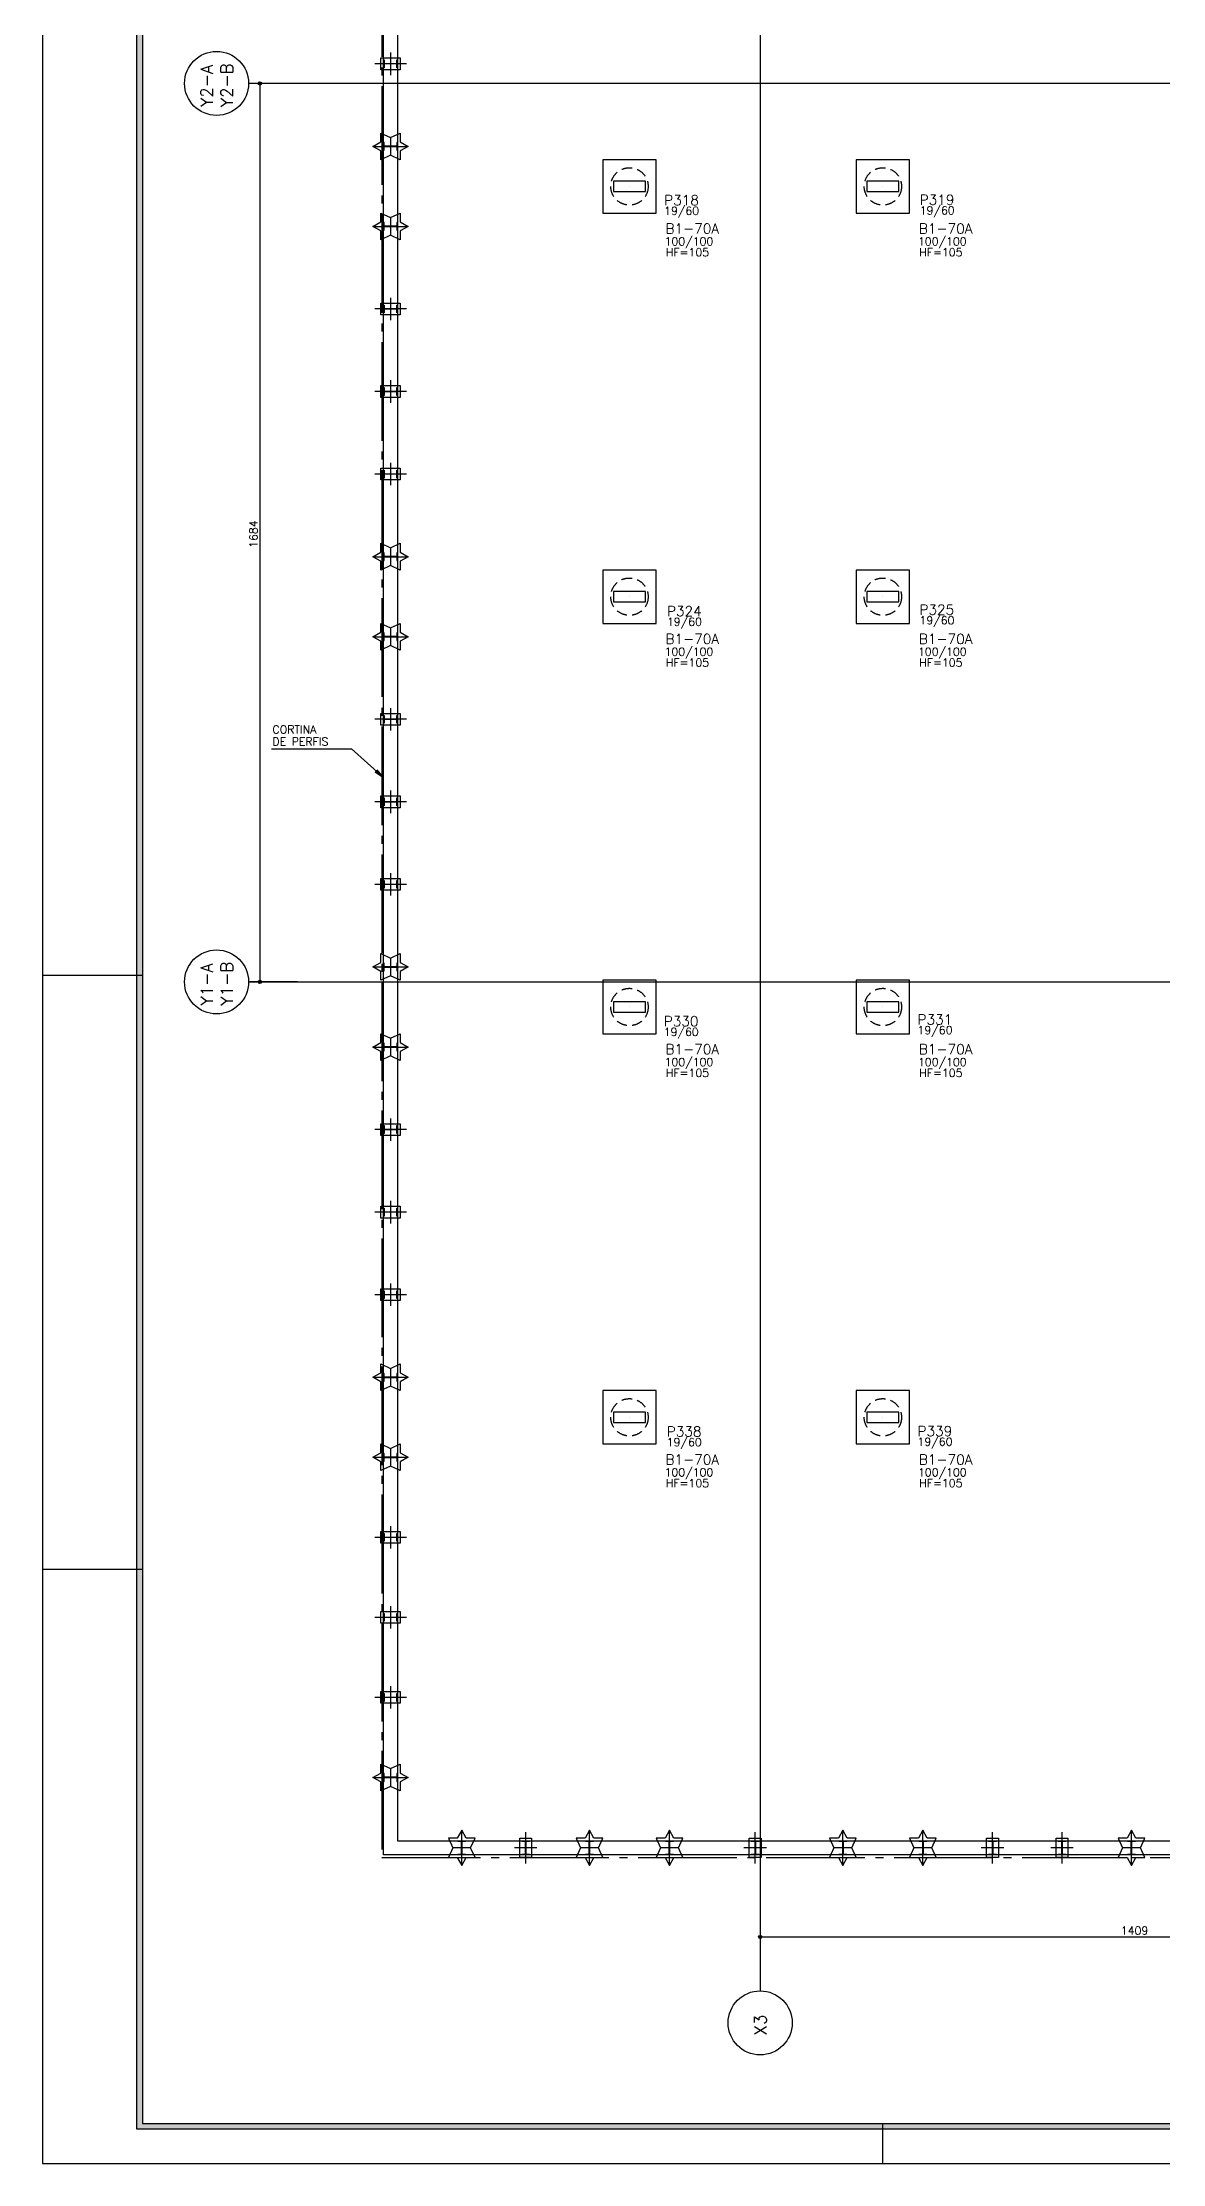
# Model space of a CAD drawing. Extents: x -9640 to 1528, y -572 to 5735.
# Drawn here: x -9640 to -7540, y -572 to 3403 of the extents above; entities that cross this region are included whole.
import ezdxf

# ---------------------------------------------------------------- set-up
doc = ezdxf.new("R2010")
doc.units = 0
doc.header["$LTSCALE"] = 100
doc.header["$MEASUREMENT"] = 0
doc.linetypes.add('ESTILO_TQS_0002', pattern=[0.3, 0.2, -0.1])
doc.linetypes.add('ESTILO_TQS_0004', pattern=[2.4, 1.5, 0.2, 0.15, -0.2, 0.15, -0.2])
doc.layers.get('0').update_dxf_attribs({"color": 245, "linetype": 'CONTINUOUS'})
for name, color, linetype in [('01', 7, 'CONTINUOUS'), ('100', 7, 'CONTINUOUS'), ('12', 7, 'CONTINUOUS'), ('178', 7, 'CONTINUOUS'), ('18', 4, 'CONTINUOUS'), ('2', 5, 'CONTINUOUS'), ('205', 5, 'ESTILO_TQS_0004'), ('210', 7, 'ESTILO_TQS_0002'), ('221', 102, 'CONTINUOUS'), ('242', 7, 'CONTINUOUS'), ('251', 5, 'CONTINUOUS'), ('9', 3, 'CONTINUOUS')]:
    doc.layers.add(name, color=color, linetype=linetype)
doc.styles.get("Standard").update_dxf_attribs({"font": 'ROMANS.SHX'})

# ---------------------------------------------------------------- blocks, each defined once
blk = doc.blocks.new('PERFIL_1', base_point=(-6719.126106, 19.696))
at = {"layer": '178', "linetype": 'Continuous'}
for p, q in [((-6727.459439, 37.795874), (-6719.126106, 53.029334)), ((-6719.126106, 53.029334), (-6710.792773, 37.795874)), ((-6735.792773, 19.696), (-6744.126106, 37.795874)), ((-6744.126106, 37.795874), (-6727.459439, 37.795874)), ((-6744.126106, 1.595874), (-6735.792773, 19.696)), ((-6727.459439, 1.595874), (-6744.126106, 1.595874)), ((-6719.126106, -13.637333), (-6727.459439, 1.595874)), ((-6726.476716, 32.796), (-6726.476716, 31.676)), ((-6711.776716, 32.796), (-6726.476716, 32.796)), ((-6726.476716, 31.676), (-6720.436716, 31.676)), ((-6720.436716, 7.716), (-6726.476716, 7.716)), ((-6726.476716, 7.716), (-6726.476716, 6.596)), ((-6726.476716, 6.596), (-6711.776716, 6.596)), ((-6719.456716, 30.696), (-6719.456716, 8.696)), ((-6710.792773, 1.595874), (-6719.126106, -13.637333)), ((-6718.796716, 8.696), (-6718.796716, 30.696)), ((-6717.816716, 31.676), (-6711.776716, 31.676)), ((-6711.776716, 7.716), (-6717.816716, 7.716)), ((-6711.776716, 31.676), (-6711.776716, 32.796)), ((-6711.776716, 6.596), (-6711.776716, 7.716)), ((-6710.792773, 37.795874), (-6694.126106, 37.795874)), ((-6694.126106, 1.595874), (-6710.792773, 1.595874)), ((-6694.126106, 37.795874), (-6702.459439, 19.696)), ((-6702.459439, 19.696), (-6694.126106, 1.595874))]:
    blk.add_line(p, q, dxfattribs=at)
at = {"layer": '178'}
for p, q in [((-6719.126106, 53.029334), (-6719.126106, -13.637333)), ((-6702.459439, 19.696), (-6735.792773, 19.696))]:
    blk.add_line(p, q, dxfattribs=at)
at = {"layer": '178', "linetype": 'Continuous'}
for centre, start, end in [((-6720.436716, 30.696), 0, 90), ((-6720.436716, 8.696), 270, 0), ((-6717.816716, 30.696), 90, 180), ((-6717.816716, 8.696), 180.000001, 270)]:
    blk.add_arc(centre, 0.98, start, end, dxfattribs=at)
blk = doc.blocks.new('PERFIL_2', base_point=(4774.568046, 4849.683))
at = {"layer": '178'}
for p, q in [((4763.543551, 4867.783), (4785.593551, 4867.783)), ((4763.543552, 4831.583), (4763.543551, 4867.783)), ((4774.568046, 4820.027813), (4774.568046, 4879.327813)), ((4785.593551, 4867.783), (4785.593552, 4831.583)), ((4795.593551, 4849.683), (4753.543551, 4849.683)), ((4785.593552, 4831.583), (4763.543552, 4831.583))]:
    blk.add_line(p, q, dxfattribs=at)
at = {"layer": '178', "linetype": 'Continuous'}
for p, q in [((4767.218047, 4861.663), (4767.218047, 4862.783)), ((4767.218047, 4862.783), (4781.918047, 4862.783)), ((4773.258047, 4861.663), (4767.218047, 4861.663)), ((4774.238047, 4838.683), (4774.238047, 4860.683)), ((4774.898047, 4860.683), (4774.898047, 4838.683)), ((4781.918047, 4861.663), (4775.878047, 4861.663)), ((4781.918047, 4862.783), (4781.918047, 4861.663)), ((4767.218047, 4836.583), (4767.218047, 4837.703)), ((4767.218047, 4837.703), (4773.258047, 4837.703)), ((4781.918047, 4836.583), (4767.218047, 4836.583)), ((4775.878047, 4837.703), (4781.918047, 4837.703)), ((4781.918047, 4837.703), (4781.918047, 4836.583))]:
    blk.add_line(p, q, dxfattribs=at)
for centre, start, end in [((4773.258047, 4860.683), 360, 90), ((4775.878047, 4860.683), 90, 179.999999), ((4773.258047, 4838.683), 270, 360), ((4775.878047, 4838.683), 180, 270)]:
    blk.add_arc(centre, 0.98, start, end, dxfattribs=at)

msp = doc.modelspace()

# ---------------------------------------------------------------- linework, layer by layer
for p, q in [((-9639.575601, 1655.409286), (-9452.075601, 1655.409286)), ((-9639.575601, 541.659286), (-9452.075601, 541.659286)), ((-8064.575601, -497.090714), (-8064.575601, -572.090714))]:
    msp.add_line(p, q)
for points in [[(-9639.575601, -572.090714), (1527.924399, -572.090714), (1527.924399, 5735.409286), (-9639.575601, 5735.409286), (-9639.575601, -572.090714)], [(1452.924399, -497.090714), (1452.924399, -507.590714), (-9462.575601, -507.590714), (-9462.575601, 5670.909286), (1452.924399, 5670.909286), (1452.924399, 5660.409286), (-9452.075601, 5660.409286), (-9452.075601, -497.090714), (1452.924399, -497.090714)], [(-9452.075601, -497.090714), (1452.924399, -497.090714), (1452.924399, 5660.409286), (-9452.075601, 5660.409286), (-9452.075601, -497.090714)]]:
    msp.add_lwpolyline(points)
for points in [[(-9452.075601, 5660.409286), (-9462.575601, -507.590714), (-9462.575601, 5670.909286)], [(-9452.075601, 5660.409286), (-9452.075601, -497.090714), (-9462.575601, -507.590714)], [(1452.924399, -507.590714), (-9462.575601, -507.590714), (-9452.075601, -497.090714)], [(1452.924399, -507.590714), (-9452.075601, -497.090714), (1452.924399, -497.090714)]]:
    msp.add_solid(points)
at = {"layer": '01'}
msp.add_lwpolyline([(-8845.77539, 4970.396), (-8973.923768, 4970.396), (-8973.923768, 32.796), (-4232.626021, 32.796), (-4232.626021, 92.655338), (-4100.626021, 93.796), (-4038.748658, 93.795713), (-3819.126021, 94.823616), (-3819.126021, 68.623463), (-4038.626021, 67.596), (-4100.626021, 67.596), (-4206.426021, 66.680956), (-4206.426021, 6.596), (-9000.123768, 6.596), (-9000.123768, 4996.596), (-8845.77539, 4996.596), (-8845.77539, 4970.396)], dxfattribs=at)
at = {"layer": '100'}
msp.add_lwpolyline([(-8845.77539, 4970.396), (-8973.923768, 4970.396), (-8973.923768, 32.796), (-4232.626021, 32.796), (-4232.626021, 92.655338), (-4100.626021, 93.796), (-4038.748658, 93.795713), (-3819.126021, 94.823616), (-3819.126021, 68.623463), (-4038.626021, 67.596), (-4100.626021, 67.596), (-4206.426021, 66.680956), (-4206.426021, 6.596), (-9000.123768, 6.596), (-9000.123768, 4996.596), (-8845.77539, 4996.596), (-8845.77539, 4970.396)], dxfattribs=at)
at = {"layer": '18'}
for p, q in [((-8294.123303, 5249.096126), (-8294.123303, -248.404)), ((-5454.126, 3326.596), (-9253.123768, 3326.596)), ((-9253.123768, 1642.596), (-3819.126021, 1642.596))]:
    msp.add_line(p, q, dxfattribs=at)
for centre in [(-9313.123768, 3326.596), (-9313.123768, 1642.596), (-8294.123303, -308.404)]:
    msp.add_circle(centre, 60, dxfattribs=at)
at = {"layer": '2'}
for points in [[(-8509.126, 3124.096), (-8509.126, 3143.096), (-8569.126, 3143.096), (-8569.126, 3124.096), (-8509.126, 3124.096)], [(-8034.126, 3124.096), (-8034.126, 3143.096), (-8094.126, 3143.096), (-8094.126, 3124.096), (-8034.126, 3124.096)], [(-8509.126, 2355.096), (-8509.126, 2374.096), (-8569.126, 2374.096), (-8569.126, 2355.096), (-8509.126, 2355.096)], [(-8034.126, 2355.096), (-8034.126, 2374.096), (-8094.126, 2374.096), (-8094.126, 2355.096), (-8034.126, 2355.096)], [(-8509.126, 1586.096), (-8509.126, 1605.096), (-8569.126, 1605.096), (-8569.126, 1586.096), (-8509.126, 1586.096)], [(-8034.126, 1586.096), (-8034.126, 1605.096), (-8094.126, 1605.096), (-8094.126, 1586.096), (-8034.126, 1586.096)], [(-8509.126, 817.096), (-8509.126, 836.096), (-8569.126, 836.096), (-8569.126, 817.096), (-8509.126, 817.096)], [(-8034.126, 817.096), (-8034.126, 836.096), (-8094.126, 836.096), (-8094.126, 817.096), (-8034.126, 817.096)]]:
    msp.add_lwpolyline(points, dxfattribs=at)
at = {"layer": '205'}
for p, q in [((-9003.123768, 5001.596), (-9003.123768, 1.596)), ((-9003.123768, 1.596), (-4201.426021, 1.596))]:
    msp.add_line(p, q, dxfattribs=at)
at = {"layer": '210'}
for centre in [(-8539.126, 3133.596), (-8064.126, 3133.596), (-8539.126, 2364.596), (-8064.126, 2364.596), (-8539.126, 1595.596), (-8064.126, 1595.596), (-8539.126, 826.596), (-8064.126, 826.596)]:
    msp.add_circle(centre, 35, dxfattribs=at)
at = {"layer": '221', "color": 11, "linetype": 'Continuous'}
for p, q in [((-9188.879839, 3326.596), (-9250.657554, 3326.596)), ((-9231.907554, 3326.596), (-9231.907554, 1642.596)), ((-9170.129839, 3326.596), (-9170.129839, 3326.596)), ((-9161.649486, 1642.596), (-9250.657554, 1642.596)), ((-9142.899486, 1642.596), (-9142.899486, 1642.596)), ((-8294.123303, -108.403558), (-8294.123303, -108.403558)), ((-8294.123303, -127.153558), (-8294.123303, -166.150597)), ((-8294.123303, -147.400597), (-6885.123768, -147.400597))]:
    msp.add_line(p, q, dxfattribs=at)
msp.add_lwpolyline([(-9209.877773, 2079.476866), (-9060.117514, 2079.476866), (-9000.123768, 2025.589621), (-9015.588979, 2036.191023), (-9000.123768, 2025.589621), (-9012.31817, 2039.832481)], dxfattribs=at)
for centre, radius in [((-9231.907554, 3326.596), 3), ((-9231.907554, 3326.596), 1.5), ((-9231.907554, 1642.596), 3), ((-9231.907554, 1642.596), 1.5), ((-8294.123303, -147.400597), 3), ((-8294.123303, -147.400597), 1.5)]:
    msp.add_circle(centre, radius, dxfattribs=at)
at = {"layer": '242'}
for p, q in [((-8539.126, 3133.596), (-8539.126, 3133.596)), ((-8064.126, 3133.596), (-8064.126, 3133.596)), ((-8539.126, 2364.596), (-8539.126, 2364.596)), ((-8064.126, 2364.596), (-8064.126, 2364.596)), ((-8539.126, 1595.596), (-8539.126, 1595.596)), ((-8064.126, 1595.596), (-8064.126, 1595.596)), ((-8539.126, 826.596), (-8539.126, 826.596)), ((-8064.126, 826.596), (-8064.126, 826.596))]:
    msp.add_line(p, q, dxfattribs=at)
at = {"layer": '251', "linetype": 'Continuous'}
for points in [[(-8489.126, 3183.596), (-8589.126, 3183.596), (-8589.126, 3083.596), (-8489.126, 3083.596), (-8489.126, 3183.596)], [(-8014.126, 3183.596), (-8114.126, 3183.596), (-8114.126, 3083.596), (-8014.126, 3083.596), (-8014.126, 3183.596)], [(-8489.126, 2414.596), (-8589.126, 2414.596), (-8589.126, 2314.596), (-8489.126, 2314.596), (-8489.126, 2414.596)], [(-8014.126, 2414.596), (-8114.126, 2414.596), (-8114.126, 2314.596), (-8014.126, 2314.596), (-8014.126, 2414.596)], [(-8489.126, 1645.596), (-8589.126, 1645.596), (-8589.126, 1545.596), (-8489.126, 1545.596), (-8489.126, 1645.596)], [(-8014.126, 1645.596), (-8114.126, 1645.596), (-8114.126, 1545.596), (-8014.126, 1545.596), (-8014.126, 1645.596)], [(-8489.126, 876.596), (-8589.126, 876.596), (-8589.126, 776.596), (-8489.126, 776.596), (-8489.126, 876.596)], [(-8014.126, 876.596), (-8114.126, 876.596), (-8114.126, 776.596), (-8014.126, 776.596), (-8014.126, 876.596)]]:
    msp.add_lwpolyline(points, dxfattribs=at)

# ---------------------------------------------------------------- block references
at = {"layer": '178', "rotation": 90}
for name, p in [('PERFIL_2', (-8987.023767, 3363.346)), ('PERFIL_1', (-8987.023767, 3208.596611)), ('PERFIL_1', (-8987.023767, 3058.596611)), ('PERFIL_2', (-8987.023767, 2903.846)), ('PERFIL_2', (-8987.023767, 2749.096)), ('PERFIL_2', (-8987.023767, 2594.346)), ('PERFIL_1', (-8987.023767, 2439.596611)), ('PERFIL_1', (-8987.023767, 2289.596611)), ('PERFIL_2', (-8987.023767, 2134.846)), ('PERFIL_2', (-8987.023767, 1980.096)), ('PERFIL_2', (-8987.023767, 1825.346)), ('PERFIL_1', (-8987.023767, 1670.596611)), ('PERFIL_1', (-8987.023767, 1520.596611)), ('PERFIL_2', (-8987.023767, 1365.846)), ('PERFIL_2', (-8987.023767, 1211.096)), ('PERFIL_2', (-8987.023767, 1056.346)), ('PERFIL_1', (-8987.023767, 901.596611)), ('PERFIL_1', (-8987.023767, 751.596611)), ('PERFIL_2', (-8987.023767, 601.595415)), ('PERFIL_2', (-8987.023767, 451.595231)), ('PERFIL_2', (-8987.023767, 301.595553)), ('PERFIL_1', (-8987.023767, 151.596611))]:
    msp.add_blockref(name, p, dxfattribs=at)
at = {"layer": '178', "xscale": -1, "rotation": 180}
for p in [(-8853.626, 19.696), (-8614.126717, 19.696), (-8464.126717, 19.696), (-8139.126717, 19.696), (-7989.126106, 19.696), (-7598.126106, 19.696)]:
    msp.add_blockref('PERFIL_1', p, dxfattribs=at)
at = {"layer": '178'}
for p in [(-8733.626127, 19.696), (-8303.459513, 19.696), (-7858.54305, 19.696), (-7728.20992, 19.696)]:
    msp.add_blockref('PERFIL_2', p, dxfattribs=at)

# ---------------------------------------------------------------- texts
at = {"layer": '12', "linetype": 'Continuous'}
for s, p in [('19/60', (-8474.122498, 3080.289435)), ('19/60', (-7995.089675, 3081.096)), ('100/100', (-8473.341139, 3022.910464)), ('100/100', (-7998.341139, 3022.910464)), ('HF=105', (-8470.904303, 3002.620055)), ('HF=105', (-7995.904303, 3002.620055)), ('19/60', (-8468.871762, 2310.144114)), ('19/60', (-7995.529619, 2312.829241)), ('100/100', (-8473.341139, 2253.910464)), ('100/100', (-7998.341139, 2253.910464)), ('HF=105', (-8470.904303, 2233.620055)), ('HF=105', (-7995.904303, 2233.620055)), ('19/60', (-8474.929062, 1541.482871)), ('19/60', (-7999.122498, 1544.709129)), ('100/100', (-8473.341139, 1484.910464)), ('HF=105', (-8470.904303, 1464.620055)), ('100/100', (-7998.341139, 1484.910464)), ('HF=105', (-7995.904303, 1464.620055)), ('19/60', (-8469.28311, 772.482871)), ('19/60', (-7999.195822, 773.362759)), ('100/100', (-8473.341139, 715.910464)), ('100/100', (-7998.341139, 715.910464)), ('HF=105', (-8470.904303, 695.620055)), ('HF=105', (-7995.904303, 695.620055))]:
    msp.add_text(s, height=15, dxfattribs=at).set_placement(p)
at = {"layer": '18'}
for s, p in [('Y2-A', (-9320.341856, 3282.668453)), ('Y2-B', (-9282.68846, 3282.355871)), ('Y1-A', (-9320.341856, 1598.668453)), ('Y1-B', (-9282.68846, 1598.355871)), ('X3', (-8282.347834, -331.651168))]:
    msp.add_text(s, height=22.5, rotation=90, dxfattribs=at).set_placement(p)
at = {"layer": '221', "color": 11, "linetype": 'Continuous'}
msp.add_text('1684', height=15, rotation=90, dxfattribs=at).set_placement((-9236.407554, 2456.096))
for s, p in [('CORTINA', (-9208.339335, 2108.134509)), ('DE PERFIS', (-9208.339335, 2085.634509)), ('1409', (-7618.123535, -142.900597))]:
    msp.add_text(s, height=15, dxfattribs=at).set_placement(p)
at = {"layer": '9', "linetype": 'Continuous'}
for s, p in [('P318', (-8474.122498, 3098.289435)), ('P319', (-7995.089675, 3099.096)), ('P324', (-8468.871762, 2328.144114)), ('P325', (-7995.529619, 2330.829241)), ('P330', (-8474.929062, 1559.482871)), ('P331', (-7999.122498, 1562.709129)), ('P338', (-8469.28311, 790.482871)), ('P339', (-7999.195822, 791.362759))]:
    msp.add_text(s, height=18.75, dxfattribs=at).set_placement(p)
at = {"layer": '9'}
for p in [(-8471.596958, 3045.072427), (-7996.596958, 3045.072427), (-8471.596958, 2276.072427), (-7996.596958, 2276.072427), (-8471.596958, 1507.072427), (-7996.596958, 1507.072427), (-8471.596958, 738.072427), (-7996.596958, 738.072427)]:
    msp.add_text('B1-70A', height=18.75, dxfattribs=at).set_placement(p)

doc.saveas('drawing.dxf')
